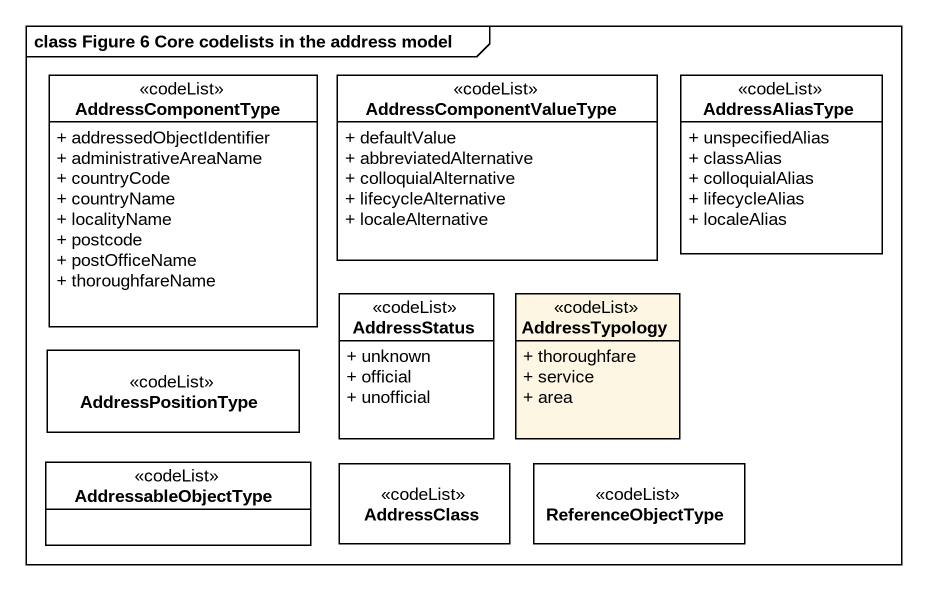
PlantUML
@startuml
mainframe class Figure 6 Core codelists in the address model
hide circle
hide empty members
skinparam classAttributeIconSize 0
class AddressComponentType <<codeList>> #FFFFFF {
  + addressedObjectIdentifier
  + administrativeAreaName
  + countryCode
  + countryName
  + localityName
  + postcode
  + postOfficeName
  + thoroughfareName
}
class AddressComponentValueType <<codeList>> #FFFFFF {
  + defaultValue
  + abbreviatedAlternative
  + colloquialAlternative
  + lifecycleAlternative
  + localeAlternative
}
class AddressAliasType <<codeList>> #FFFFFF {
  + unspecifiedAlias
  + classAlias
  + colloquialAlias
  + lifecycleAlias
  + localeAlias
}
class AddressStatus <<codeList>> #FFFFFF {
  + unknown
  + official
  + unofficial
}
class AddressTypology <<codeList>> {
  + thoroughfare
  + service
  + area
}
class AddressPositionType <<codeList>> #FFFFFF
class AddressableObjectType <<codeList>> #FFFFFF
class AddressClass <<codeList>> #FFFFFF
class ReferenceObjectType <<codeList>> #FFFFFF
@enduml
